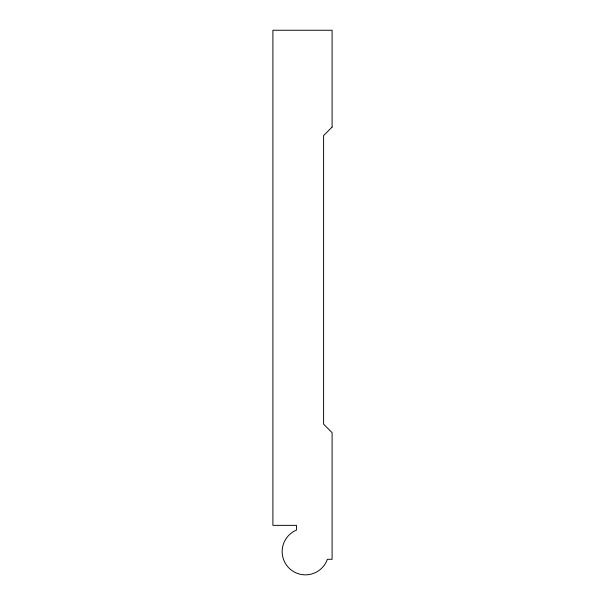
<?xml version="1.0" encoding="UTF-8"?>
<svg xmlns="http://www.w3.org/2000/svg" width="605" height="605" viewBox="0 0 605 605"><rect width="100%" height="100%" fill="white"/><g stroke="black" fill="none" stroke-linecap="round" stroke-linejoin="round"><path stroke-width="0.91" d="M332.1 127.08L323.599 135.581L323.599 424.166L332.1 432.666L332.1 559.292L327.381 559.292A23.27 23.27 0 0 1 289.462 568.511A23.27 23.27 0 0 1 296.442 530.116L296.442 525.352L272.9 525.352L272.9 30.25L332.1 30.25L332.1 127.08"/></g></svg>
